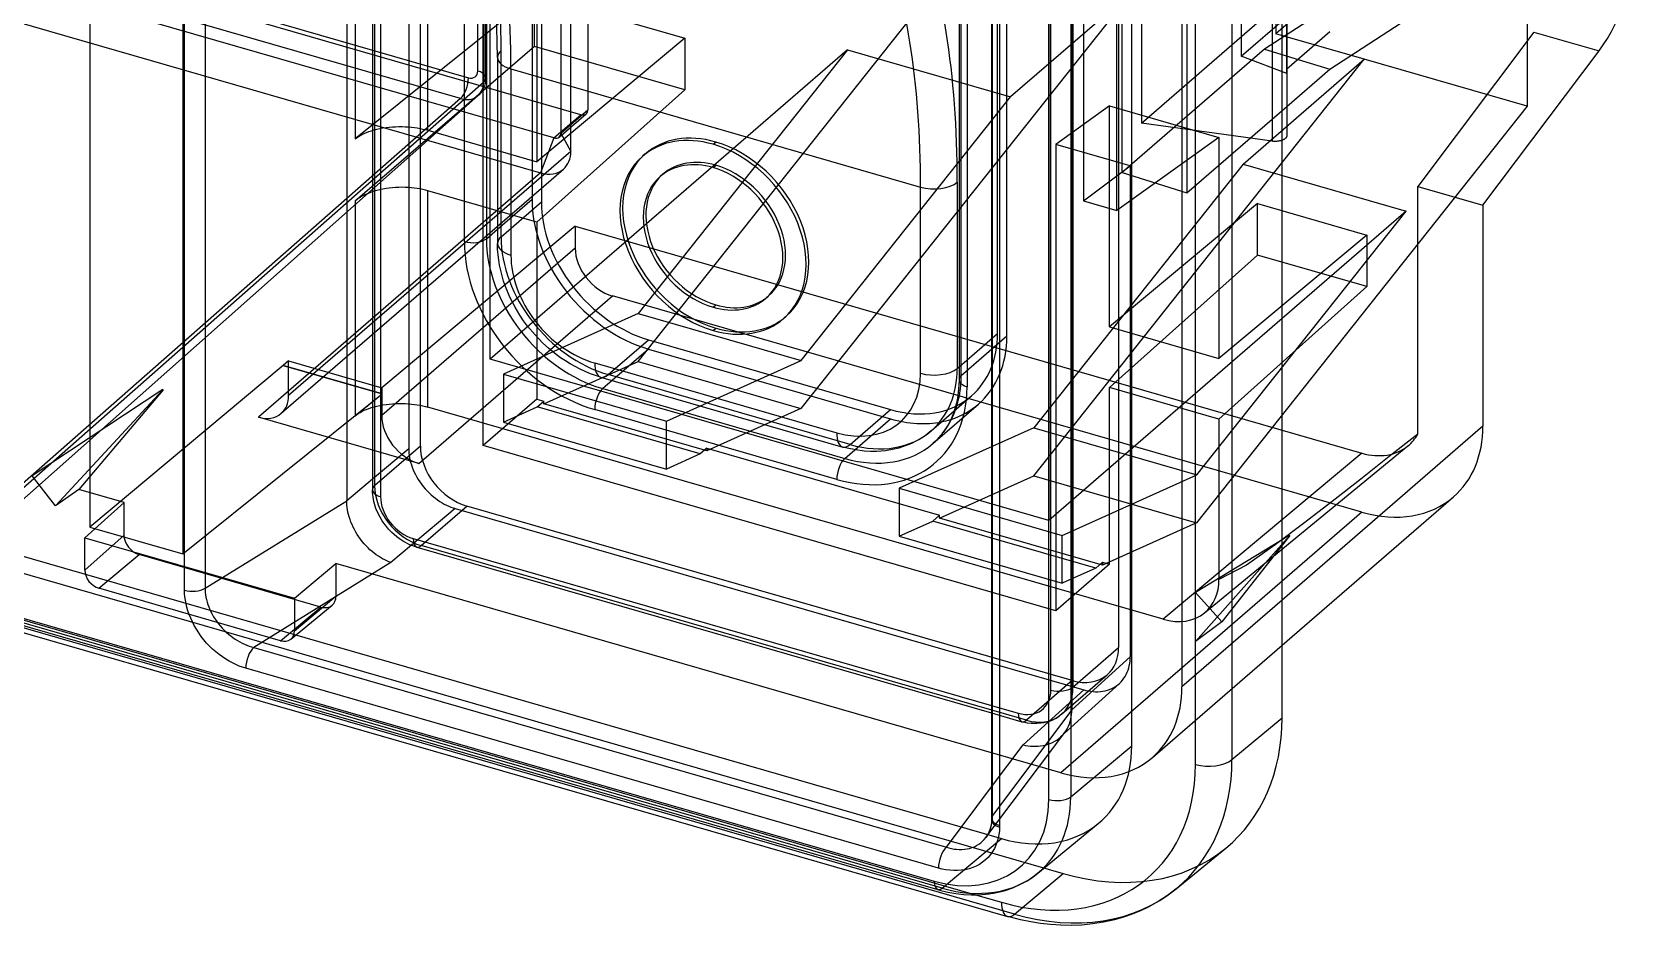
# Model space of a CAD drawing. Header units: millimetres. Extents: x -13.2 to 48.3, y -24.5 to 22.7.
# Drawn here: x 7.84 to 37.73, y -24.47 to -7.73 of the extents above; entities that cross this region are included whole.
import ezdxf

# ---------------------------------------------------------------- set-up
doc = ezdxf.new("R2010")
doc.units = ezdxf.units.MM
doc.layers.add('MAIN-1', color=7, linetype='Continuous')
doc.layers.add('MAIN-2', color=7, linetype='Continuous')

msp = doc.modelspace()

# ---------------------------------------------------------------- linework, layer by layer
at = {"layer": 'MAIN-1'}
for p, q in [((10.673, -18.114), (10.673, 6.41)), ((11.055, 6.445), (11.055, -18.079)), ((13.689, 6.525), (13.689, -16.448)), ((14.169, 6.386), (14.169, -16.244)), ((31.09, -20.493), (31.09, 2.543)), ((25.687, 2.162), (25.687, -22.362)), ((25.837, 2.032), (25.837, -22.492)), ((28.295, -21.014), (28.295, 2.022)), ((29.48, -21.356), (29.48, 1.68)), ((30.159, 1.768), (30.159, -21.268)), ((26.752, -22.012), (26.752, 1.024)), ((27.159, 1.077), (27.159, -21.959)), ((14.319, 0.154), (14.319, -16.373)), ((25.081, -0.341), (25.081, -14.197)), ((25.231, -0.471), (25.231, -14.327)), ((15.878, -11.627), (15.878, -3.741)), ((16.288, -5.438), (16.288, -11.572)), ((31.178, -6.44), (31.178, -9.659)), ((31.978, -8.416), (34.991, -6.459)), ((16.494, -8.197), (16.477, -7.356)), ((31.981, -7.722), (31.178, -8.418)), ((16.494, -8.197), (16.494, -11.661)), ((31.389, -8.235), (31.978, -8.416)), ((34.828, -10.949), (36.987, -8.077)), ((16.744, -8.413), (16.744, -11.877)), ((16.744, -8.413), (24.365, -10.613)), ((31.178, -9.109), (31.978, -8.416)), ((20.505, -9.816), (20.555, -9.773)), ((31.1, -9.737), (31.09, -9.741)), ((31.11, -9.733), (31.1, -9.737)), ((31.119, -9.729), (31.11, -9.733)), ((31.127, -9.724), (31.119, -9.729)), ((31.135, -9.719), (31.127, -9.724)), ((31.142, -9.714), (31.135, -9.719)), ((31.149, -9.709), (31.142, -9.714)), ((31.155, -9.704), (31.149, -9.709)), ((31.16, -9.699), (31.155, -9.704)), ((31.164, -9.694), (31.16, -9.699)), ((31.168, -9.689), (31.164, -9.694)), ((31.171, -9.683), (31.168, -9.689)), ((31.174, -9.678), (31.171, -9.683)), ((31.176, -9.673), (31.174, -9.678)), ((31.177, -9.668), (31.176, -9.673)), ((31.178, -9.663), (31.177, -9.668)), ((31.178, -9.659), (31.178, -9.663)), ((19.245, -9.993), (19.195, -10.037)), ((24.365, -14.077), (24.365, -10.613)), ((25.048, -10.522), (25.048, -13.986)), ((34.828, -10.949), (34.828, -15.063)), ((16.288, -11.572), (16.494, -11.394)), ((16.497, -11.766), (16.494, -11.661)), ((16.505, -11.873), (16.497, -11.766)), ((16.517, -11.969), (16.505, -11.873)), ((16.533, -12.066), (16.517, -11.969)), ((16.554, -12.166), (16.533, -12.066)), ((16.579, -12.265), (16.554, -12.166)), ((16.609, -12.365), (16.579, -12.265)), ((16.644, -12.465), (16.609, -12.365)), ((16.724, -12.658), (16.644, -12.465)), ((16.821, -12.847), (16.724, -12.658)), ((16.912, -12.998), (16.821, -12.847)), ((20.505, -12.847), (20.555, -12.804)), ((16.981, -13.101), (16.912, -12.998)), ((17.056, -13.201), (16.981, -13.101)), ((21.814, -13.06), (21.864, -13.017)), ((-10.541, -13.378), (24.62, -23.528)), ((17.193, -13.365), (17.056, -13.201)), ((17.341, -13.518), (17.193, -13.365)), ((-10.474, -13.537), (24.687, -23.687)), ((17.441, -13.609), (17.341, -13.518)), ((17.553, -13.702), (17.441, -13.609)), ((17.669, -13.788), (17.553, -13.702)), ((-9.179, -14.038), (25.981, -24.188)), ((17.757, -13.847), (17.669, -13.788)), ((17.847, -13.903), (17.757, -13.847)), ((17.938, -13.954), (17.847, -13.903)), ((18.03, -14.001), (17.938, -13.954)), ((18.125, -14.045), (18.03, -14.001)), ((18.222, -14.085), (18.125, -14.045)), ((18.303, -13.886), (22.806, -15.186)), ((25.048, -13.986), (25.081, -13.957)), ((18.318, -14.12), (18.222, -14.085)), ((18.414, -14.15), (18.318, -14.12)), ((18.414, -14.15), (22.918, -15.45)), ((18.627, -14.212), (18.453, -14.362)), ((25.081, -14.197), (25.073, -14.376)), ((18.453, -14.362), (22.956, -15.662)), ((25.033, -14.632), (25.011, -14.717)), ((25.051, -14.543), (25.033, -14.632)), ((25.073, -14.376), (25.051, -14.543)), ((22.806, -16.052), (18.303, -14.752)), ((24.562, -15.149), (24.992, -14.777)), ((24.939, -14.914), (24.879, -15.035)), ((24.977, -14.819), (24.939, -14.914)), ((25.011, -14.717), (24.977, -14.819)), ((24.448, -15.239), (24.371, -15.29)), ((24.562, -15.149), (24.448, -15.239)), ((24.739, -15.238), (24.693, -15.291)), ((24.783, -15.182), (24.739, -15.238)), ((24.81, -15.145), (24.783, -15.182)), ((24.879, -15.035), (24.81, -15.145)), ((34.828, -15.063), (31.09, -18.3)), ((22.999, -15.472), (22.918, -15.45)), ((22.956, -15.662), (23.142, -15.502)), ((23.159, -15.505), (22.999, -15.472)), ((23.316, -15.525), (23.159, -15.505)), ((23.436, -15.533), (23.316, -15.525)), ((23.553, -15.532), (23.436, -15.533)), ((23.715, -15.519), (23.553, -15.532)), ((23.841, -15.499), (23.715, -15.519)), ((23.963, -15.469), (23.841, -15.499)), ((24.1, -15.424), (23.963, -15.469)), ((24.197, -15.384), (24.1, -15.424)), ((24.291, -15.337), (24.197, -15.384)), ((24.371, -15.29), (24.291, -15.337)), ((24.644, -15.34), (24.593, -15.387)), ((24.693, -15.291), (24.644, -15.34)), ((13.689, -16.448), (14.169, -16.045)), ((14.17, -16.29), (14.169, -16.244)), ((14.174, -16.337), (14.17, -16.29)), ((14.179, -16.379), (14.174, -16.337)), ((14.186, -16.421), (14.179, -16.379)), ((14.195, -16.464), (14.186, -16.421)), ((31.09, -19.139), (34.279, -16.378)), ((11.055, -18.079), (13.689, -16.449)), ((13.689, -16.449), (13.689, -16.448)), ((13.689, -16.449), (13.689, -16.449)), ((13.689, -16.449), (13.689, -16.449)), ((13.689, -16.449), (13.689, -16.449)), ((13.689, -16.449), (13.689, -16.449)), ((13.689, -16.449), (13.689, -16.449)), ((13.69, -16.489), (13.689, -16.449)), ((13.693, -16.531), (13.69, -16.489)), ((13.698, -16.573), (13.693, -16.531)), ((13.704, -16.617), (13.698, -16.573)), ((13.713, -16.661), (13.704, -16.617)), ((13.724, -16.706), (13.713, -16.661)), ((13.737, -16.752), (13.724, -16.706)), ((14.206, -16.507), (14.195, -16.464)), ((14.219, -16.55), (14.206, -16.507)), ((14.234, -16.593), (14.219, -16.55)), ((14.268, -16.676), (14.234, -16.593)), ((14.31, -16.756), (14.268, -16.676)), ((13.752, -16.799), (13.737, -16.752)), ((13.769, -16.846), (13.752, -16.799)), ((13.789, -16.893), (13.769, -16.846)), ((13.81, -16.939), (13.789, -16.893)), ((13.834, -16.986), (13.81, -16.939)), ((13.859, -17.032), (13.834, -16.986)), ((13.887, -17.078), (13.859, -17.032)), ((14.349, -16.821), (14.31, -16.756)), ((14.378, -16.865), (14.349, -16.821)), ((14.41, -16.907), (14.378, -16.865)), ((14.468, -16.977), (14.41, -16.907)), ((14.531, -17.042), (14.468, -16.977)), ((13.916, -17.122), (13.887, -17.078)), ((13.947, -17.166), (13.916, -17.122)), ((13.98, -17.208), (13.947, -17.166)), ((14.014, -17.249), (13.98, -17.208)), ((14.049, -17.288), (14.014, -17.249)), ((14.086, -17.326), (14.049, -17.288)), ((14.123, -17.361), (14.086, -17.326)), ((14.895, -17.279), (14.512, -17.601)), ((14.574, -17.081), (14.531, -17.042)), ((14.622, -17.12), (14.574, -17.081)), ((14.671, -17.157), (14.622, -17.12)), ((14.709, -17.183), (14.671, -17.157)), ((14.747, -17.206), (14.709, -17.183)), ((14.786, -17.228), (14.747, -17.206)), ((14.826, -17.249), (14.786, -17.228)), ((14.867, -17.268), (14.826, -17.249)), ((14.909, -17.285), (14.867, -17.268)), ((14.95, -17.3), (14.909, -17.285)), ((14.926, -17.155), (25.687, -20.261)), ((14.992, -17.313), (14.95, -17.3)), ((14.992, -17.313), (25.687, -20.4)), ((31.228, -17.093), (31.09, -17.177)), ((31.233, -17.099), (31.09, -17.28)), ((14.512, -17.601), (11.962, -19.179)), ((14.161, -17.395), (14.123, -17.361)), ((14.2, -17.427), (14.161, -17.395)), ((14.239, -17.456), (14.2, -17.427)), ((14.279, -17.483), (14.239, -17.456)), ((14.318, -17.509), (14.279, -17.483)), ((14.358, -17.531), (14.318, -17.509)), ((14.397, -17.552), (14.358, -17.531)), ((14.436, -17.571), (14.397, -17.552)), ((14.474, -17.587), (14.436, -17.571)), ((14.512, -17.601), (14.474, -17.587)), ((10.674, -18.174), (10.673, -18.114)), ((10.679, -18.236), (10.674, -18.174)), ((11.055, -18.079), (11.056, -18.119)), ((11.056, -18.119), (11.059, -18.161)), ((11.059, -18.161), (11.064, -18.203)), ((11.064, -18.203), (11.071, -18.246)), ((10.688, -18.3), (10.679, -18.236)), ((10.7, -18.366), (10.688, -18.3)), ((10.715, -18.432), (10.7, -18.366)), ((10.735, -18.5), (10.715, -18.432)), ((10.759, -18.569), (10.735, -18.5)), ((11.071, -18.246), (11.08, -18.29)), ((11.08, -18.29), (11.092, -18.335)), ((11.092, -18.335), (11.106, -18.38)), ((11.106, -18.38), (11.123, -18.426)), ((11.123, -18.426), (11.141, -18.472)), ((11.141, -18.472), (11.163, -18.518)), ((11.163, -18.518), (11.186, -18.563)), ((10.787, -18.638), (10.759, -18.569)), ((10.818, -18.707), (10.787, -18.638)), ((10.854, -18.775), (10.818, -18.707)), ((10.893, -18.843), (10.854, -18.775)), ((11.186, -18.563), (11.212, -18.608)), ((11.212, -18.608), (11.24, -18.653)), ((11.24, -18.653), (11.271, -18.697)), ((11.271, -18.697), (11.303, -18.739)), ((11.303, -18.739), (11.337, -18.781)), ((11.337, -18.781), (11.373, -18.821)), ((11.373, -18.821), (11.411, -18.86)), ((10.936, -18.909), (10.893, -18.843)), ((10.982, -18.974), (10.936, -18.909)), ((11.031, -19.037), (10.982, -18.974)), ((11.084, -19.098), (11.031, -19.037)), ((11.139, -19.156), (11.084, -19.098)), ((11.411, -18.86), (11.45, -18.897)), ((11.45, -18.897), (11.49, -18.932)), ((11.49, -18.932), (11.532, -18.965)), ((11.532, -18.965), (11.574, -18.996)), ((11.574, -18.996), (11.617, -19.025)), ((11.617, -19.025), (11.66, -19.052)), ((11.66, -19.052), (11.704, -19.077)), ((11.704, -19.077), (11.747, -19.1)), ((11.747, -19.1), (11.791, -19.12)), ((11.791, -19.12), (11.834, -19.138)), ((11.196, -19.212), (11.139, -19.156)), ((11.255, -19.264), (11.196, -19.212)), ((11.315, -19.312), (11.255, -19.264)), ((11.377, -19.357), (11.315, -19.312)), ((11.44, -19.399), (11.377, -19.357)), ((11.503, -19.436), (11.44, -19.399)), ((11.834, -19.138), (11.877, -19.154)), ((11.877, -19.154), (11.92, -19.168)), ((11.92, -19.168), (11.962, -19.179)), ((11.962, -19.179), (24.846, -22.899)), ((11.566, -19.47), (11.503, -19.436)), ((11.628, -19.5), (11.566, -19.47)), ((11.691, -19.527), (11.628, -19.5)), ((11.752, -19.549), (11.691, -19.527)), ((11.812, -19.568), (11.752, -19.549)), ((24.697, -23.288), (11.812, -19.568)), ((30.159, -21.268), (31.09, -20.493)), ((27.159, -21.959), (28.295, -21.014)), ((24.846, -22.899), (25.687, -21.778)), ((25.686, -22.388), (25.684, -22.432)), ((25.687, -22.383), (25.686, -22.388)), ((25.687, -22.362), (25.687, -22.366)), ((25.687, -22.366), (25.687, -22.371)), ((25.687, -22.371), (25.687, -22.375)), ((25.687, -22.375), (25.687, -22.379)), ((25.687, -22.379), (25.687, -22.383)), ((25.603, -22.686), (25.581, -22.719)), ((25.623, -22.652), (25.603, -22.686)), ((25.638, -22.618), (25.623, -22.652)), ((25.654, -22.577), (25.638, -22.618)), ((25.667, -22.532), (25.654, -22.577)), ((25.678, -22.475), (25.667, -22.532)), ((25.684, -22.432), (25.678, -22.475)), ((25.823, -22.662), (25.809, -22.729)), ((25.832, -22.595), (25.823, -22.662)), ((25.836, -22.527), (25.832, -22.595)), ((25.837, -22.517), (25.836, -22.522)), ((25.836, -22.522), (25.836, -22.527)), ((25.837, -22.492), (25.837, -22.497)), ((25.837, -22.497), (25.837, -22.502)), ((25.837, -22.502), (25.837, -22.507)), ((25.837, -22.507), (25.837, -22.512)), ((25.837, -22.512), (25.837, -22.517)), ((26.544, -23.383), (27.671, -22.457)), ((24.846, -22.899), (24.893, -22.912)), ((24.893, -22.912), (24.941, -22.924)), ((24.941, -22.924), (24.989, -22.933)), ((24.989, -22.933), (25.037, -22.938)), ((25.037, -22.938), (25.086, -22.941)), ((25.086, -22.941), (25.135, -22.941)), ((25.135, -22.941), (25.183, -22.938)), ((25.183, -22.938), (25.231, -22.931)), ((25.231, -22.931), (25.277, -22.921)), ((25.277, -22.921), (25.322, -22.907)), ((25.322, -22.907), (25.366, -22.89)), ((25.366, -22.89), (25.408, -22.869)), ((25.408, -22.869), (25.447, -22.845)), ((25.447, -22.845), (25.485, -22.818)), ((25.485, -22.818), (25.52, -22.788)), ((25.52, -22.788), (25.551, -22.755)), ((25.551, -22.755), (25.581, -22.719)), ((25.581, -22.719), (25.581, -22.719)), ((25.581, -22.719), (25.581, -22.719)), ((25.581, -22.719), (25.581, -22.719)), ((25.581, -22.719), (25.581, -22.719)), ((25.581, -22.719), (25.581, -22.719)), ((25.581, -22.719), (25.581, -22.719)), ((25.704, -22.98), (25.665, -23.036)), ((25.738, -22.921), (25.704, -22.98)), ((25.767, -22.859), (25.738, -22.921)), ((25.791, -22.795), (25.767, -22.859)), ((25.809, -22.729), (25.791, -22.795)), ((29.119, -23.675), (30.044, -22.916)), ((24.767, -23.306), (24.697, -23.288)), ((24.838, -23.32), (24.767, -23.306)), ((25.268, -23.301), (25.198, -23.318)), ((25.335, -23.279), (25.268, -23.301)), ((25.4, -23.252), (25.335, -23.279)), ((25.461, -23.218), (25.4, -23.252)), ((25.518, -23.18), (25.461, -23.218)), ((25.572, -23.136), (25.518, -23.18)), ((25.621, -23.088), (25.572, -23.136)), ((25.665, -23.036), (25.621, -23.088)), ((24.91, -23.329), (24.838, -23.32)), ((24.983, -23.334), (24.91, -23.329)), ((25.055, -23.334), (24.983, -23.334)), ((25.127, -23.329), (25.055, -23.334)), ((25.198, -23.318), (25.127, -23.329)), ((26.084, -23.653), (26.238, -23.583)), ((26.238, -23.583), (26.348, -23.522)), ((26.348, -23.522), (26.451, -23.454)), ((26.451, -23.454), (26.544, -23.383)), ((24.687, -23.687), (24.72, -23.696)), ((24.72, -23.696), (24.873, -23.733)), ((24.873, -23.733), (25.024, -23.76)), ((25.024, -23.76), (25.171, -23.777)), ((25.171, -23.777), (25.316, -23.785)), ((25.316, -23.785), (25.387, -23.785)), ((25.387, -23.785), (25.512, -23.78)), ((25.39, -23.786), (25.87, -23.924)), ((25.512, -23.78), (25.634, -23.768)), ((25.634, -23.768), (25.751, -23.749)), ((25.751, -23.749), (25.864, -23.724)), ((25.864, -23.724), (25.919, -23.709)), ((25.919, -23.709), (26.084, -23.653)), ((28.787, -23.91), (28.602, -24.013)), ((28.962, -23.795), (28.787, -23.91)), ((29.119, -23.675), (28.962, -23.795)), ((26.038, -24.204), (25.981, -24.188)), ((26.227, -24.251), (26.038, -24.204)), ((28.14, -24.202), (27.971, -24.251)), ((28.303, -24.146), (28.14, -24.202)), ((28.456, -24.083), (28.303, -24.146)), ((28.602, -24.013), (28.456, -24.083)), ((26.414, -24.29), (26.227, -24.251)), ((26.598, -24.319), (26.414, -24.29)), ((26.78, -24.34), (26.598, -24.319)), ((26.975, -24.352), (26.78, -24.34)), ((27.166, -24.355), (26.975, -24.352)), ((27.368, -24.347), (27.166, -24.355)), ((27.564, -24.328), (27.368, -24.347)), ((27.771, -24.295), (27.564, -24.328)), ((27.971, -24.251), (27.771, -24.295))]:
    msp.add_line(p, q, dxfattribs=at)
for centre, major_axis, ratio, start_param, end_param in [((9.744, -14.475), (3.883, 13.451), 0.433013, -0.982794, -0.504991), ((17.798, -16.8), (4.022, 13.931), 0.433013, -0.982794, -0.504991), ((17.365, -16.675), (-3.883, -13.451), 0.433013, 2.158799, 2.636601), ((36.728, -6.629), (-0.555, -1.922), 0.433013, 0.849802, 2.158799), ((16.994, -8.197), (-0.5, 0), 0.5, -0.000094, 1.047198), ((20.505, -11.548), (-1.309, 1.512), 0.75, -0.857072, 0.000079), ((20.555, -11.505), (-1.309, 1.512), 0.75, -0.857072, 0.000079), ((20.505, -11.548), (-1.309, 1.512), 0.75, -3.141514, -0.857072), ((20.555, -11.505), (-1.309, 1.512), 0.75, -3.141514, -0.857072), ((20.505, -11.548), (-1.309, 1.512), 0.75, 0.000079, 2.284521), ((20.505, -11.548), (-0.982, 1.134), 0.75, -0.857072, 0.000079), ((20.505, -11.548), (-0.982, 1.134), 0.75, 0.000079, 2.284521), ((20.555, -11.505), (-0.982, 1.134), 0.75, 0.0294, 2.284521), ((20.505, -11.548), (-0.982, 1.134), 0.75, -3.141514, -0.857072), ((24.615, -10.397), (0.5, 0), 0.5, -2.094395, -0.523599), ((16.028, -11.497), (-0.3, 0), 0.5, 1.047198, 2.617994), ((18.303, -12.327), (1.833, -2.117), 0.75, -2.427868, -0.857072), ((18.453, -12.197), (-1.637, 1.89), 0.75, 0.713724, 2.284521), ((16.994, -11.661), (-0.5, 0), 0.5, -0.000094, 1.047198), ((18.303, -12.327), (-1.178, 1.361), 0.75, 0.713724, 2.284521), ((20.505, -11.548), (-0.982, 1.134), 0.75, 2.284521, 3.141672), ((20.555, -11.505), (-0.982, 1.134), 0.75, 2.284521, 3.112081), ((20.505, -11.548), (-1.309, 1.512), 0.75, 2.284521, 3.141672), ((18.553, -13.67), (-0.139, -0.48), 0.433013, -0.982794, 0.000007), ((24.615, -13.861), (0.5, 0), 0.5, -2.094395, -0.523599), ((23.056, -13.411), (1.506, -1.739), 0.75, 0.000079, 0.713724), ((22.806, -13.627), (-1.178, 1.361), 0.75, 2.284521, 3.855317), ((22.806, -13.627), (1.833, -2.117), 0.75, -0.857072, 0.713724), ((25.381, -14.197), (-0.3, 0), 0.5, -0.000094, 1.047198), ((18.453, -14.622), (-0.083, -0.288), 0.433013, -2.55359, -0.982794), ((23.806, -12.761), (-1.637, 1.89), 0.75, 2.738933, 2.829457), ((23.056, -14.97), (-0.139, -0.48), 0.433013, -0.982794, 0.000007), ((32.577, -14.413), (1.702, -1.965), 0.75, 0.000079, 0.713724), ((22.956, -13.497), (-1.637, 1.89), 0.75, 2.284521, 3.141672), ((22.956, -15.922), (0.083, 0.288), 0.433013, 0.588003, 2.158799), ((14.469, -16.244), (0.3, 0), 0.5, 3.141499, 4.18879), ((14.926, -16.548), (-0.458, 0.529), 0.75, 0.713724, 2.284521), ((15.076, -17.025), (0.083, 0.288), 0.433013, 2.158799, 3.141599), ((10.823, -17.984), (-0.3, 0), 0.5, 1.047198, 2.456373), ((11.962, -19.438), (-0.083, -0.288), 0.433013, -2.548354, -0.982794), ((27.02, -19.318), (-3.077, 3.553), 0.75, 3.121841, 3.855317), ((25.87, -20.314), (-1.833, 2.117), 0.75, 3.121841, 3.855317), ((25.87, -20.314), (-2.729, 3.151), 0.75, 2.284521, 3.855317), ((26.116, -20.101), (3.056, -3.529), 0.75, -0.019752, 0.713724), ((29.73, -21.14), (0.5, 0), 0.5, -2.094395, -0.541052), ((24.62, -21.397), (-1.611, 1.861), 0.75, 2.284521, 3.855317), ((24.767, -21.269), (1.808, -2.088), 0.75, -0.019752, 0.713724), ((26.902, -21.882), (0.3, 0), 0.5, -2.094395, -0.541052), ((25.986, -22.397), (-0.3, 0.01), 0.513641, 0.000065, 1.063622), ((25.987, -22.362), (0.3, 0), 0.5, 3.141503, 4.18879), ((24.847, -23.158), (-0.083, -0.288), 0.433013, -2.548354, -0.982794), ((24.77, -23.398), (-0.083, -0.288), 0.433013, -0.982794, 0.000062), ((26.12, -23.708), (-0.139, -0.48), 0.433013, -0.982794, 0.000062)]:
    msp.add_ellipse(centre, major_axis=major_axis, ratio=ratio, start_param=start_param, end_param=end_param, dxfattribs=at)
at = {"layer": 'MAIN-2'}
for p, q in [((17.676, 16.721), (17.676, -9.606)), ((16.129, -8.452), (16.129, 15.883)), ((16.24, 15.679), (16.24, -8.656)), ((16.279, -8.582), (16.279, 15.753)), ((18.176, 14.773), (18.176, -9.173)), ((17.859, -9.947), (17.859, 14.508)), ((14.843, 8.987), (14.843, -15.478)), ((15.06, -15.432), (15.06, 8.816)), ((14.21, -16.169), (14.21, 8.08)), ((16.229, -15.424), (16.229, 8.132)), ((8.909, 7.871), (8.909, -16.941)), ((10.641, 7.371), (10.641, -17.441)), ((16.359, -13.816), (16.359, 6.449)), ((15.201, -9.555), (15.201, 5.167)), ((13.844, 4.977), (13.844, -9.716)), ((17.229, 4.582), (17.229, -10.141)), ((26.79, -19.973), (26.79, 4.275)), ((27.2, 4.33), (27.2, -19.919)), ((27.18, 4.143), (27.18, -20.343)), ((26.751, 3.449), (26.751, -16.816)), ((17.138, 3.02), (17.138, -10.836)), ((29.228, 3.037), (29.228, -19.912)), ((17.311, 2.97), (17.311, -10.886)), ((25.706, -22.309), (25.706, 2.215)), ((30.974, 1.855), (30.974, -7.758)), ((25.798, -13.336), (25.798, 0.52)), ((25.971, -13.386), (25.971, 0.47)), ((35.651, 0.505), (35.651, -9.108)), ((25.121, -14.122), (25.121, -0.266)), ((36.974, -2.562), (30.974, -7.758)), ((18.046, -9.265), (-0.141, -4.015)), ((28.05, -3.962), (28.05, -10.154)), ((17.546, -9.698), (-0.641, -4.448)), ((2.988, -4.834), (15.954, -8.577)), ((27.394, -4.948), (27.394, -10.868)), ((-0.891, -5.098), (17.296, -10.348)), ((15.805, -8.965), (2.953, -5.255)), ((28.016, -11.047), (28.016, -5.128)), ((28.116, -10.339), (28.116, -5.663)), ((28.477, -5.956), (28.477, -9.42)), ((19.109, -13.859), (25.259, -6.108)), ((29.316, -6.002), (29.316, -10.721)), ((33.766, -6.096), (30.766, -8.044)), ((30.908, -6.527), (30.908, -9.759)), ((30.328, -6.793), (30.328, -8.178)), ((17.183, -7.035), (13.844, -9.716)), ((17.183, -7.995), (17.183, -7.035)), ((17.183, -7.035), (19.979, -7.842)), ((28.29, -6.983), (22.14, -14.734)), ((28.29, -6.983), (26.037, -8.934)), ((28.477, -9.42), (30.766, -7.438)), ((30.328, -8.178), (31.178, -7.442)), ((31.178, -8.5), (31.178, -7.442)), ((32.62, -8.233), (30.974, -7.758)), ((35.775, -7.727), (33.616, -10.599)), ((35.775, -7.727), (36.987, -8.077)), ((17.183, -7.995), (13.844, -10.872)), ((23.006, -8.059), (16.359, -13.816)), ((19.979, -8.802), (17.183, -7.995)), ((19.979, -7.842), (17.229, -10.141)), ((23.006, -8.059), (19.112, -12.967)), ((19.979, -7.842), (19.979, -8.802)), ((23.006, -8.059), (26.037, -8.934)), ((30.766, -8.044), (28.116, -10.339)), ((30.766, -8.044), (31.389, -8.235)), ((16.561, -11.536), (16.561, -8.072)), ((26.47, -15.984), (32.62, -8.233)), ((31.178, -8.5), (30.328, -8.178)), ((30.367, -10.184), (32.62, -8.233)), ((35.651, -9.108), (32.62, -8.233)), ((16.24, -8.656), (7.015, -16.792)), ((16.272, -8.659), (16.267, -8.685)), ((16.277, -8.621), (16.272, -8.659)), ((16.279, -8.582), (16.277, -8.621)), ((6.881, -17.118), (16.136, -8.908)), ((15.805, -8.965), (6.976, -16.732)), ((16.152, -8.893), (16.136, -8.908)), ((16.168, -8.876), (16.152, -8.893)), ((16.183, -8.859), (16.168, -8.876)), ((16.196, -8.842), (16.183, -8.859)), ((16.202, -8.834), (16.196, -8.842)), ((16.213, -8.816), (16.202, -8.834)), ((16.224, -8.798), (16.213, -8.816)), ((16.234, -8.779), (16.224, -8.798)), ((16.243, -8.76), (16.234, -8.779)), ((16.253, -8.735), (16.243, -8.76)), ((16.261, -8.709), (16.253, -8.735)), ((16.267, -8.685), (16.261, -8.709)), ((19.979, -8.802), (17.229, -11.267)), ((22.143, -13.842), (26.037, -8.934)), ((17.546, -9.698), (18.046, -9.265)), ((17.644, -9.682), (18.144, -9.249)), ((17.676, -9.606), (18.176, -9.173)), ((27.881, -9.102), (26.881, -9.817)), ((27.881, -9.102), (29.916, -9.69)), ((27.881, -13.216), (27.881, -9.102)), ((29.316, -10.721), (31.178, -9.109)), ((35.651, -9.108), (29.501, -16.859)), ((14.102, -9.579), (14.15, -9.563)), ((14.15, -9.563), (14.2, -9.548)), ((14.2, -9.548), (14.253, -9.535)), ((14.253, -9.535), (14.307, -9.523)), ((14.307, -9.523), (14.364, -9.512)), ((14.364, -9.512), (14.421, -9.504)), ((14.421, -9.504), (14.48, -9.497)), ((14.48, -9.497), (14.539, -9.492)), ((14.539, -9.492), (14.599, -9.488)), ((14.599, -9.488), (14.659, -9.486)), ((14.659, -9.486), (14.719, -9.487)), ((14.719, -9.487), (14.778, -9.488)), ((14.778, -9.488), (14.836, -9.492)), ((14.836, -9.492), (14.893, -9.497)), ((14.893, -9.497), (14.949, -9.504)), ((14.949, -9.504), (15.003, -9.511)), ((15.003, -9.511), (15.056, -9.521)), ((15.056, -9.521), (15.106, -9.531)), ((15.106, -9.531), (15.155, -9.543)), ((15.155, -9.543), (15.201, -9.555)), ((15.201, -9.555), (17.229, -10.141)), ((30.908, -9.759), (28.477, -9.42)), ((13.844, -9.716), (13.872, -9.695)), ((13.872, -9.695), (13.903, -9.674)), ((13.903, -9.674), (13.937, -9.653)), ((13.937, -9.653), (13.974, -9.633)), ((13.974, -9.633), (14.014, -9.614)), ((14.014, -9.614), (14.056, -9.596)), ((14.056, -9.596), (14.102, -9.579)), ((17.546, -9.698), (17.296, -10.348)), ((17.676, -9.606), (17.859, -9.947)), ((28.05, -10.154), (26.881, -9.817)), ((26.881, -9.817), (26.881, -18.499)), ((29.916, -9.69), (28.016, -11.047)), ((29.916, -9.69), (29.916, -13.803)), ((30.918, -9.76), (30.908, -9.759)), ((30.928, -9.761), (30.918, -9.76)), ((30.938, -9.762), (30.928, -9.761)), ((30.949, -9.762), (30.938, -9.762)), ((30.96, -9.762), (30.949, -9.762)), ((30.972, -9.762), (30.96, -9.762)), ((30.984, -9.762), (30.972, -9.762)), ((30.996, -9.761), (30.984, -9.762)), ((31.008, -9.76), (30.996, -9.761)), ((31.02, -9.758), (31.008, -9.76)), ((31.032, -9.756), (31.02, -9.758)), ((31.044, -9.754), (31.032, -9.756)), ((31.056, -9.751), (31.044, -9.754)), ((31.068, -9.748), (31.056, -9.751)), ((31.079, -9.745), (31.068, -9.748)), ((31.09, -9.741), (31.079, -9.745)), ((17.859, -9.947), (12.609, -14.494)), ((28.266, -10.217), (28.05, -10.154)), ((28.05, -10.154), (28.05, -19.182)), ((17.296, -10.348), (12.046, -14.894)), ((12.471, -14.823), (17.721, -10.276)), ((19.573, -10.371), (19.523, -10.414)), ((20.505, -10.249), (20.555, -10.206)), ((30.367, -10.184), (26.473, -15.092)), ((27.394, -10.868), (28.266, -10.217)), ((28.116, -10.339), (29.316, -10.721)), ((28.266, -10.217), (28.266, -19.353)), ((30.367, -10.184), (33.398, -11.059)), ((14.056, -10.742), (14.014, -10.762)), ((14.102, -10.723), (14.056, -10.742)), ((14.15, -10.705), (14.102, -10.723)), ((14.2, -10.689), (14.15, -10.705)), ((14.253, -10.674), (14.2, -10.689)), ((14.307, -10.661), (14.253, -10.674)), ((14.364, -10.649), (14.307, -10.661)), ((14.421, -10.639), (14.364, -10.649)), ((14.48, -10.631), (14.421, -10.639)), ((14.539, -10.624), (14.48, -10.631)), ((14.599, -10.62), (14.539, -10.624)), ((14.659, -10.617), (14.599, -10.62)), ((14.719, -10.616), (14.659, -10.617)), ((14.778, -10.617), (14.719, -10.616)), ((14.836, -10.62), (14.778, -10.617)), ((14.893, -10.624), (14.836, -10.62)), ((14.949, -10.63), (14.893, -10.624)), ((15.003, -10.638), (14.949, -10.63)), ((15.056, -10.647), (15.003, -10.638)), ((15.106, -10.657), (15.056, -10.647)), ((15.155, -10.669), (15.106, -10.657)), ((15.201, -10.681), (15.155, -10.669)), ((15.201, -14.708), (15.201, -10.681)), ((17.229, -11.267), (15.201, -10.681)), ((33.616, -15.208), (33.616, -10.599)), ((33.616, -10.599), (34.828, -10.949)), ((13.872, -10.849), (13.844, -10.872)), ((13.844, -10.872), (13.844, -14.869)), ((13.903, -10.826), (13.872, -10.849)), ((13.937, -10.804), (13.903, -10.826)), ((13.974, -10.782), (13.937, -10.804)), ((14.014, -10.762), (13.974, -10.782)), ((16.494, -11.394), (17.138, -10.836)), ((16.561, -11.536), (17.311, -10.886)), ((33.398, -11.059), (26.751, -16.816)), ((27.394, -10.868), (28.016, -11.047)), ((30.631, -10.917), (27.881, -13.216)), ((29.504, -15.967), (33.398, -11.059)), ((30.631, -10.917), (32.666, -11.505)), ((30.631, -11.877), (30.631, -10.917)), ((17.941, -11.339), (14.341, -14.348)), ((17.229, -11.267), (17.229, -14.557)), ((17.941, -11.339), (17.941, -11.746)), ((17.941, -11.339), (32.577, -15.564)), ((32.666, -11.505), (29.916, -13.803)), ((32.666, -11.505), (32.666, -12.464)), ((17.941, -11.746), (14.341, -14.864)), ((30.631, -11.877), (27.881, -14.342)), ((32.666, -12.464), (30.631, -11.877)), ((32.666, -12.464), (29.916, -14.929)), ((-9.291, -12.589), (25.87, -22.739)), ((15.034, -15.757), (18.634, -12.639)), ((32.577, -16.664), (18.634, -12.639)), ((21.487, -12.682), (21.537, -12.639)), ((19.112, -12.967), (16.609, -14.094)), ((19.112, -12.967), (22.143, -13.842)), ((-8.141, -13.238), (27.02, -23.388)), ((20.505, -13.28), (20.555, -13.237)), ((25.081, -13.957), (25.798, -13.336)), ((25.971, -13.386), (25.121, -14.122)), ((27.881, -13.216), (29.916, -13.803)), ((24.767, -23.66), (-10.393, -13.51)), ((18.553, -14.103), (19.303, -13.453)), ((19.303, -13.626), (18.627, -14.212)), ((19.303, -13.453), (23.806, -14.753)), ((19.303, -13.626), (23.806, -14.926)), ((-9.291, -13.774), (25.39, -23.786)), ((26.116, -24.144), (-9.045, -13.994)), ((12.509, -13.932), (8.909, -16.941)), ((12.609, -13.848), (12.509, -13.931)), ((14.35, -14.463), (12.509, -13.931)), ((12.509, -13.932), (14.35, -14.463)), ((12.609, -14.494), (12.609, -13.848)), ((12.609, -13.848), (14.341, -14.348)), ((26.751, -16.816), (16.359, -13.816)), ((17.359, -14.647), (19.109, -13.859)), ((19.109, -13.859), (22.14, -14.734)), ((19.64, -14.969), (22.143, -13.842)), ((14.341, -14.348), (14.341, -14.864)), ((16.609, -14.094), (16.609, -14.985)), ((16.609, -14.094), (19.64, -14.969)), ((23.056, -15.403), (18.553, -14.103)), ((27.881, -17.632), (27.881, -14.342)), ((29.916, -14.929), (27.881, -14.342)), ((10.266, -14.381), (7.838, -15.989)), ((10.271, -14.386), (8.271, -16.547)), ((10.275, -14.383), (8.704, -16.239)), ((10.266, -14.381), (10.275, -14.383)), ((10.641, -17.441), (14.35, -14.463)), ((13.844, -14.869), (14.35, -14.463)), ((14.48, -14.65), (14.539, -14.644)), ((14.539, -14.644), (14.599, -14.641)), ((14.599, -14.641), (14.659, -14.639)), ((14.659, -14.639), (14.719, -14.639)), ((14.719, -14.639), (14.778, -14.641)), ((14.778, -14.641), (14.836, -14.645)), ((14.836, -14.645), (14.893, -14.65)), ((17.229, -14.557), (16.229, -15.424)), ((17.229, -14.557), (17.359, -14.595)), ((17.234, -14.703), (17.359, -14.595)), ((17.359, -14.647), (17.359, -14.595)), ((24.992, -14.777), (25.312, -14.5)), ((15.034, -15.757), (12.046, -14.894)), ((13.844, -14.869), (13.872, -14.848)), ((13.872, -14.848), (13.903, -14.827)), ((13.903, -14.827), (13.937, -14.806)), ((13.937, -14.806), (13.974, -14.786)), ((13.974, -14.786), (14.014, -14.767)), ((14.014, -14.767), (14.056, -14.749)), ((14.056, -14.749), (14.102, -14.732)), ((14.102, -14.732), (14.15, -14.716)), ((14.15, -14.716), (14.2, -14.701)), ((14.2, -14.701), (14.253, -14.687)), ((14.253, -14.687), (14.307, -14.675)), ((14.307, -14.675), (14.364, -14.665)), ((14.364, -14.665), (14.421, -14.657)), ((14.421, -14.657), (14.48, -14.65)), ((14.893, -14.65), (14.949, -14.656)), ((14.949, -14.656), (15.003, -14.664)), ((15.003, -14.664), (15.056, -14.674)), ((15.056, -14.674), (15.106, -14.684)), ((15.106, -14.684), (15.155, -14.696)), ((15.155, -14.696), (15.201, -14.708)), ((28.877, -18.656), (15.201, -14.708)), ((16.609, -14.985), (17.234, -14.703)), ((20.265, -15.578), (17.234, -14.703)), ((20.39, -15.522), (17.359, -14.647)), ((22.14, -14.734), (20.39, -15.522)), ((23.056, -15.403), (23.806, -14.753)), ((23.142, -15.502), (23.806, -14.926)), ((24.593, -15.387), (25.443, -14.651)), ((29.916, -14.929), (29.916, -17.917)), ((16.609, -14.985), (19.64, -15.86)), ((19.64, -15.86), (19.64, -14.969)), ((26.473, -15.092), (23.97, -16.219)), ((26.473, -15.092), (29.504, -15.967)), ((33.616, -15.208), (33.084, -15.629)), ((14.169, -16.045), (14.843, -15.478)), ((15.06, -15.432), (14.21, -16.169)), ((14.843, -15.478), (14.844, -15.518)), ((14.844, -15.518), (14.847, -15.56)), ((26.881, -18.499), (16.229, -15.424)), ((20.39, -15.47), (20.265, -15.578)), ((20.39, -15.47), (20.39, -15.522)), ((20.39, -15.47), (24.72, -16.72)), ((29.649, -18.535), (33.432, -15.43)), ((14.847, -15.56), (14.852, -15.602)), ((14.852, -15.602), (14.858, -15.645)), ((14.858, -15.645), (14.867, -15.69)), ((14.867, -15.69), (14.879, -15.735)), ((14.879, -15.735), (14.892, -15.78)), ((14.892, -15.78), (14.908, -15.826)), ((14.908, -15.826), (14.926, -15.872)), ((20.265, -15.578), (19.64, -15.86)), ((32.577, -15.564), (28.877, -18.656)), ((33.084, -15.629), (32.553, -16.048)), ((8.271, -16.547), (7.838, -15.989)), ((14.926, -15.872), (14.946, -15.918)), ((14.946, -15.918), (14.969, -15.964)), ((14.969, -15.964), (14.994, -16.01)), ((14.994, -16.01), (15.021, -16.055)), ((15.021, -16.055), (15.05, -16.099)), ((15.05, -16.099), (15.081, -16.143)), ((24.72, -16.772), (26.47, -15.984)), ((26.47, -15.984), (29.501, -16.859)), ((27.001, -17.094), (29.504, -15.967)), ((32.553, -16.048), (32.022, -16.463)), ((8.704, -16.239), (8.271, -16.547)), ((9.547, -16.482), (8.704, -16.239)), ((15.081, -16.143), (15.113, -16.185)), ((15.113, -16.185), (15.148, -16.226)), ((15.148, -16.226), (15.184, -16.265)), ((15.184, -16.265), (15.221, -16.303)), ((15.221, -16.303), (15.259, -16.338)), ((15.259, -16.338), (15.299, -16.372)), ((15.299, -16.372), (15.339, -16.404)), ((15.339, -16.404), (15.38, -16.434)), ((15.38, -16.434), (15.421, -16.462)), ((23.97, -16.219), (23.97, -17.11)), ((23.97, -16.219), (27.001, -17.094)), ((8.82, -17.139), (9.547, -16.482)), ((9.547, -17.089), (9.547, -16.482)), ((15.709, -16.594), (14.895, -17.279)), ((15.076, -17.285), (15.926, -16.548)), ((15.421, -16.462), (15.463, -16.487)), ((15.463, -16.487), (15.505, -16.511)), ((15.505, -16.511), (15.546, -16.532)), ((15.546, -16.532), (15.588, -16.551)), ((15.588, -16.551), (15.629, -16.567)), ((15.629, -16.567), (15.669, -16.582)), ((15.669, -16.582), (15.709, -16.594)), ((15.709, -16.594), (27.4, -19.969)), ((27.184, -19.798), (15.926, -16.548)), ((24.595, -16.828), (24.72, -16.72)), ((24.72, -16.772), (24.72, -16.72)), ((32.577, -16.664), (26.977, -21.514)), ((32.022, -16.463), (31.491, -16.871)), ((8.909, -16.941), (10.641, -17.441)), ((23.97, -17.11), (24.595, -16.828)), ((27.626, -17.703), (24.595, -16.828)), ((27.751, -17.647), (24.72, -16.772)), ((29.501, -16.859), (27.751, -17.647)), ((31.491, -16.871), (30.96, -17.271)), ((8.82, -17.745), (9.547, -17.089)), ((8.82, -17.139), (12.717, -18.264)), ((8.82, -17.745), (8.82, -17.139)), ((26.334, -20.535), (15.076, -17.285)), ((23.97, -17.11), (27.001, -17.985)), ((27.001, -17.985), (27.001, -17.094)), ((31.228, -17.102), (29.478, -19.069)), ((31.09, -17.177), (29.478, -18.158)), ((31.09, -17.28), (29.967, -18.702)), ((30.96, -17.271), (30.43, -17.652)), ((31.228, -17.102), (31.228, -17.093)), ((9.079, -18.08), (9.829, -17.453)), ((13.207, -18.428), (9.829, -17.453)), ((12.717, -18.264), (13.489, -17.621)), ((26.977, -21.514), (13.489, -17.621)), ((13.489, -17.621), (13.489, -18.227)), ((27.881, -17.632), (26.881, -18.499)), ((27.751, -17.595), (27.626, -17.703)), ((27.751, -17.595), (27.751, -17.647)), ((27.751, -17.595), (27.881, -17.632)), ((27.626, -17.703), (27.001, -17.985)), ((30.43, -17.652), (29.916, -17.917)), ((12.457, -19.055), (9.079, -18.08)), ((12.717, -18.87), (13.489, -18.227)), ((29.478, -19.069), (29.478, -18.158)), ((29.478, -18.158), (29.967, -18.702)), ((12.457, -19.055), (13.207, -18.428)), ((12.65, -19.024), (13.417, -18.395)), ((12.717, -18.264), (12.717, -18.87)), ((31.09, -18.3), (29.228, -19.912)), ((29.967, -18.702), (29.478, -19.069)), ((28.266, -19.353), (27.18, -20.343)), ((27.2, -19.919), (28.05, -19.182)), ((28.262, -19.437), (28.265, -19.395)), ((28.265, -19.395), (28.266, -19.353)), ((28.679, -21.228), (31.09, -19.139)), ((26.989, -20.424), (27.839, -19.688)), ((28.149, -19.754), (28.172, -19.719)), ((28.172, -19.719), (28.193, -19.682)), ((28.193, -19.682), (28.211, -19.643)), ((28.211, -19.643), (28.226, -19.603)), ((28.226, -19.603), (28.239, -19.563)), ((28.239, -19.563), (28.249, -19.521)), ((28.249, -19.521), (28.257, -19.48)), ((28.257, -19.48), (28.262, -19.437)), ((26.273, -20.996), (27.4, -19.969)), ((27.184, -19.798), (26.334, -20.535)), ((26.971, -20.847), (28.066, -19.85)), ((27.4, -19.969), (27.443, -19.981)), ((27.443, -19.981), (27.487, -19.99)), ((27.487, -19.99), (27.531, -19.997)), ((27.531, -19.997), (27.575, -20.002)), ((27.575, -20.002), (27.62, -20.004)), ((27.62, -20.004), (27.665, -20.004)), ((27.665, -20.004), (27.71, -20.001)), ((27.71, -20.001), (27.754, -19.996)), ((27.754, -19.996), (27.797, -19.987)), ((27.797, -19.987), (27.84, -19.976)), ((27.84, -19.976), (27.882, -19.962)), ((27.882, -19.962), (27.922, -19.945)), ((27.922, -19.945), (27.961, -19.925)), ((27.961, -19.925), (27.998, -19.903)), ((27.998, -19.903), (28.033, -19.878)), ((28.033, -19.878), (28.065, -19.85)), ((28.065, -19.85), (28.096, -19.82)), ((28.096, -19.82), (28.124, -19.788)), ((28.124, -19.788), (28.149, -19.754)), ((25.687, -20.261), (26.184, -20.405)), ((25.687, -20.4), (26.251, -20.563)), ((27.18, -20.344), (25.706, -22.309)), ((26.286, -20.573), (26.251, -20.563)), ((26.356, -20.587), (26.286, -20.573)), ((26.425, -20.596), (26.356, -20.587)), ((26.478, -20.599), (26.425, -20.596)), ((26.531, -20.599), (26.478, -20.599)), ((26.603, -20.593), (26.531, -20.599)), ((26.66, -20.584), (26.603, -20.593)), ((26.715, -20.571), (26.66, -20.584)), ((26.777, -20.55), (26.715, -20.571)), ((26.822, -20.532), (26.777, -20.55)), ((26.864, -20.51), (26.822, -20.532)), ((26.901, -20.489), (26.864, -20.51)), ((26.936, -20.465), (26.901, -20.489)), ((26.989, -20.424), (26.936, -20.465)), ((27.118, -20.645), (27.135, -20.604)), ((27.135, -20.604), (27.149, -20.561)), ((27.149, -20.561), (27.161, -20.518)), ((27.161, -20.518), (27.17, -20.475)), ((27.17, -20.475), (27.176, -20.431)), ((27.176, -20.431), (27.179, -20.387)), ((27.179, -20.387), (27.18, -20.344)), ((27.18, -20.343), (27.18, -20.343)), ((27.18, -20.343), (27.18, -20.343)), ((27.18, -20.343), (27.18, -20.343)), ((27.18, -20.343), (27.18, -20.343)), ((27.18, -20.343), (27.18, -20.344)), ((27.18, -20.344), (27.18, -20.344)), ((25.581, -22.719), (27.049, -20.762)), ((26.861, -20.928), (26.899, -20.904)), ((26.899, -20.904), (26.936, -20.877)), ((26.936, -20.877), (26.97, -20.848)), ((26.97, -20.848), (26.985, -20.835)), ((26.985, -20.835), (26.998, -20.821)), ((26.998, -20.821), (27.012, -20.807)), ((27.012, -20.807), (27.024, -20.792)), ((27.024, -20.792), (27.037, -20.777)), ((27.037, -20.777), (27.049, -20.762)), ((27.049, -20.762), (27.074, -20.725)), ((27.074, -20.725), (27.098, -20.686)), ((27.098, -20.686), (27.118, -20.645)), ((25.687, -21.778), (26.273, -20.996)), ((26.273, -20.996), (26.318, -21.006)), ((26.318, -21.006), (26.364, -21.013)), ((26.364, -21.013), (26.41, -21.018)), ((26.41, -21.018), (26.457, -21.021)), ((26.457, -21.021), (26.504, -21.021)), ((26.504, -21.021), (26.551, -21.019)), ((26.551, -21.019), (26.598, -21.015)), ((26.598, -21.015), (26.644, -21.007)), ((26.644, -21.007), (26.69, -20.997)), ((26.69, -20.997), (26.734, -20.984)), ((26.734, -20.984), (26.778, -20.968)), ((26.778, -20.968), (26.82, -20.949)), ((26.82, -20.949), (26.861, -20.928)), ((25.696, -22.438), (25.703, -22.387)), ((25.703, -22.387), (25.706, -22.336)), ((25.706, -22.313), (25.706, -22.309)), ((25.706, -22.317), (25.706, -22.313)), ((25.706, -22.321), (25.706, -22.317)), ((25.706, -22.324), (25.706, -22.321)), ((25.706, -22.328), (25.706, -22.324)), ((25.706, -22.332), (25.706, -22.328)), ((25.706, -22.336), (25.706, -22.332)), ((25.581, -22.719), (25.609, -22.677)), ((25.609, -22.677), (25.634, -22.632)), ((25.634, -22.632), (25.655, -22.586)), ((25.655, -22.586), (25.673, -22.538)), ((25.673, -22.538), (25.686, -22.488)), ((25.686, -22.488), (25.696, -22.438)), ((24.767, -23.66), (25.87, -22.739)), ((26.116, -24.144), (27.02, -23.388))]:
    msp.add_line(p, q, dxfattribs=at)
for centre, major_axis, ratio, start_param, end_param in [((9.311, -14.35), (-4.022, -13.931), 0.433013, 2.158799, 2.636601), ((16.994, -8.197), (-0.5, 0), 0.5, -0.523599, -0.000094), ((15.804, -8.707), (-0.083, -0.288), 0.433013, 0.595857, 2.158799), ((15.805, -8.53), (0.329, -0.38), 0.75, -0.857072, 0.713724), ((15.954, -8.401), (-0.132, 0.153), 0.75, 2.284521, 3.855317), ((15.979, -8.582), (0.3, 0), 0.5, -0.515745, 1.047198), ((18.046, -9.135), (0.098, -0.113), 0.75, -0.857072, 0.000079), ((18.046, -9.135), (0.098, -0.113), 0.75, 0.000079, 0.713724), ((17.546, -9.568), (0.098, -0.113), 0.75, -0.857072, 0.000079), ((17.546, -9.568), (0.098, -0.113), 0.75, 0.000079, 0.713724), ((17.296, -9.785), (-0.426, 0.491), 0.75, -3.141514, -2.427868), ((20.555, -11.505), (-1.309, 1.512), 0.75, 0.000079, 2.284521), ((20.555, -11.505), (-0.982, 1.134), 0.75, -0.857072, 0.000079), ((17.296, -9.785), (-0.426, 0.491), 0.75, 2.284521, 3.141672), ((20.555, -11.505), (-0.982, 1.134), 0.75, 0.000079, 0.0294), ((20.555, -11.505), (-0.982, 1.134), 0.75, -3.141514, -0.857072), ((19.303, -11.461), (-1.637, 1.89), 0.75, 0.713724, 2.284521), ((19.303, -11.461), (-1.506, 1.739), 0.75, 0.713724, 2.284521), ((16.994, -11.661), (-0.5, 0), 0.5, -0.523599, -0.000094), ((18.553, -12.111), (1.506, -1.739), 0.75, -2.427868, -0.857072), ((18.634, -11.946), (0.524, -0.605), 0.75, -2.427868, -0.857072), ((20.555, -11.505), (-0.982, 1.134), 0.75, 3.112081, 3.141672), ((20.555, -11.505), (-1.309, 1.512), 0.75, 2.284521, 3.141672), ((23.806, -12.761), (-1.506, 1.739), 0.75, -3.141514, -2.427868), ((23.806, -12.761), (-1.637, 1.89), 0.75, -3.141514, -2.427868), ((18.553, -13.67), (-0.139, -0.48), 0.433013, 0.000007, 0.588003), ((22.956, -13.497), (-1.637, 1.89), 0.75, -3.141514, -2.427868), ((25.381, -14.197), (-0.3, 0), 0.5, -0.523599, -0.000094), ((12.046, -14.332), (-0.426, 0.491), 0.75, -3.141514, -2.427868), ((23.806, -12.761), (-1.506, 1.739), 0.75, 2.284521, 3.141672), ((12.046, -14.332), (-0.426, 0.491), 0.75, 2.284521, 3.141672), ((15.034, -15.064), (-0.524, 0.605), 0.75, 0.713724, 2.284521), ((23.806, -12.761), (-1.637, 1.89), 0.75, 2.284521, 2.738933), ((23.806, -12.761), (-1.637, 1.89), 0.75, 2.829457, 3.141672), ((23.056, -13.411), (1.506, -1.739), 0.75, -0.857072, 0.000079), ((32.577, -14.413), (-0.87, 1.005), 0.75, 3.121687, 3.410805), ((15.926, -15.682), (0.655, -0.756), 0.75, -2.427868, -0.857072), ((23.056, -14.97), (-0.139, -0.48), 0.433013, 0.000007, 0.588003), ((32.577, -14.413), (-0.87, 1.005), 0.75, 2.284521, 3.121687), ((14.469, -16.244), (0.3, 0), 0.5, 2.617994, 3.141499), ((15.076, -16.419), (0.655, -0.756), 0.75, -2.427868, -0.857072), ((32.577, -14.413), (1.702, -1.965), 0.75, -0.857072, 0.000079), ((9.829, -17.17), (0.214, -0.247), 0.75, -2.427868, -0.857072), ((15.076, -17.025), (0.083, 0.288), 0.433013, -3.141586, -2.55359), ((9.079, -17.82), (0.196, -0.227), 0.75, -2.427868, -0.857072), ((28.877, -17.617), (0.786, -0.907), 0.75, -0.019752, 0.713724), ((13.207, -18.145), (0.214, -0.247), 0.75, -0.019752, 0.713724), ((13.207, -18.145), (0.214, -0.247), 0.75, -0.857072, -0.019752), ((28.877, -17.617), (0.786, -0.907), 0.75, -0.857072, -0.019752), ((12.457, -18.795), (0.196, -0.227), 0.75, -0.857072, -0.019752), ((12.457, -18.795), (0.196, -0.227), 0.75, -0.019752, 0.713724), ((27.184, -18.932), (0.655, -0.756), 0.75, 0.000079, 0.713724), ((27.184, -18.932), (0.655, -0.756), 0.75, -0.857072, 0.000079), ((26.184, -19.798), (-0.458, 0.529), 0.75, 2.284521, 3.855317), ((26.334, -19.669), (0.655, -0.756), 0.75, -0.857072, 0.713724), ((26.94, -19.844), (-0.3, 0), 0.5, 1.047198, 2.617994), ((26.977, -19.262), (1.702, -1.965), 0.75, 0.000079, 0.713724), ((26.334, -20.275), (0.083, 0.288), 0.433013, 2.158799, 3.729595), ((26.977, -19.262), (1.702, -1.965), 0.75, -0.857072, 0.000079), ((25.986, -22.397), (-0.3, 0.01), 0.513641, -0.345471, 0.000065), ((25.987, -22.362), (0.3, 0), 0.5, 2.779615, 3.141503), ((25.87, -20.314), (-1.833, 2.117), 0.75, 2.284521, 3.121841), ((27.02, -19.318), (-3.077, 3.553), 0.75, 2.284521, 3.121841), ((24.767, -21.269), (1.808, -2.088), 0.75, -0.857072, -0.019752), ((24.77, -23.398), (-0.083, -0.288), 0.433013, 0.000062, 0.570549), ((26.116, -20.101), (3.056, -3.529), 0.75, -0.857072, -0.019752), ((26.12, -23.708), (-0.139, -0.48), 0.433013, 0.000062, 0.570549)]:
    msp.add_ellipse(centre, major_axis=major_axis, ratio=ratio, start_param=start_param, end_param=end_param, dxfattribs=at)

doc.saveas('drawing.dxf')
